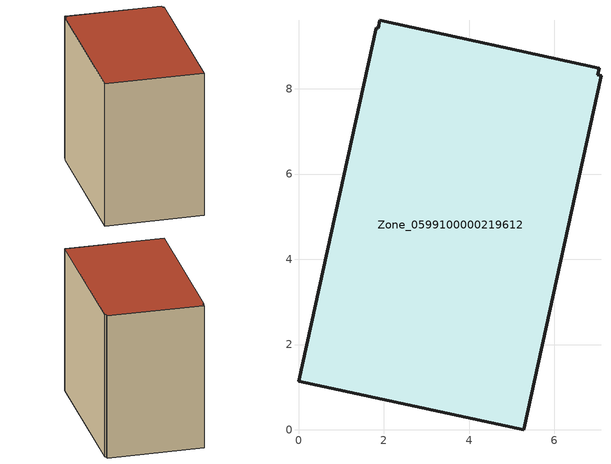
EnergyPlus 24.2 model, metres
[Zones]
Zone_0599100000219612
 floor ground (C_G): 7.1,8.31 5.28,0 0,1.14 1.82,9.43 1.87,9.42 1.91,9.61 7.05,8.49 7.02,8.33 z0
 wall outside (C_F): 5.28,0 7.1,8.31 7.02,8.33 7.05,8.49 1.91,9.61 1.87,9.42 1.82,9.43 0,1.14 5.28,0 z0:8.25
 roof outside (C_R): 7.02,8.33 7.05,8.49 1.91,9.61 1.87,9.42 1.82,9.43 0,1.14 5.28,0 7.1,8.31 z8.25
[BUILDING]
Pand.0599100000219612: North Axis=0; Terrain=City; Loads Convergence Tolerance Value=0.04; Temperature Convergence Tolerance Value=0.4; Solar Distribution=FullExterior; Maximum Number of Warmup Days=25; Minimum Number of Warmup Days=1
[Site:Location]
Rotterdam.The.Hague.AP_ZH_NLD Design_Conditions: Latitude=51.96; Longitude=4.45; Time Zone=1; Elevation=-4.5
[SITE:GROUNDTEMPERATURE:BUILDINGSURFACE]
18, 18, 18, 18, 18, 18, 18, 18, 18, 18, 18, 18
[MATERIAL] Thermal Absorptance=0.9; Solar Absorptance=0.7; Visible Absorptance=0.7
Name | Roughness | Thickness | Conductivity | Density | Specific Heat
G.TI.1975-1991 | MediumSmooth | 0.15 | 0.288461 | 540 | 1210
F.TI.1975-1991 | Rough | 0.3 | 0.230769 | 1920 | 840
R.TI.1975-1991 | MediumRough | 0.2 | 0.153846 | 1500 | 1000
[CONSTRUCTION]
C_G: G.TI.1975-1991
C_F: F.TI.1975-1991
C_R: R.TI.1975-1991
[ZONE]
Zone_0599100000219612: Type=1; Multiplier=1; Ceiling Height=Autocalculate; Volume=Autocalculate; Floor Area=autocalculate; Part of Total Floor Area=Yes
[ZONEINFILTRATION:DESIGNFLOWRATE]
Infil_Zone_0599100000219612: Zone or ZoneList or Space or SpaceList=Zone_0599100000219612; Schedule=AlwaysOn; Design Flow Rate Calculation Method=Flow/Area; Flow Rate per Floor Area=0.003; Constant Term Coefficient=1; Temperature Term Coefficient=0; Velocity Term Coefficient=0; Velocity Squared Term Coefficient=0
[HVACTEMPLATE:ZONE:IDEALLOADSAIRSYSTEM]
Zone_0599100000219612: Maximum Heating Supply Air Temperature=50; Minimum Cooling Supply Air Temperature=13; Maximum Heating Supply Air Humidity Ratio=0.0156; Minimum Cooling Supply Air Humidity Ratio=0.0077; Heating Limit=NoLimit; Cooling Limit=NoLimit; Dehumidification Control Type=ConstantSensibleHeatRatio; Cooling Sensible Heat Ratio=0.7; Dehumidification Setpoint=60; Humidification Control Type=None; Humidification Setpoint=30; Outdoor Air Method=None; Outdoor Air Flow Rate per Person=0.00944; Outdoor Air Flow Rate per Zone Floor Area=0; Outdoor Air Flow Rate per Zone=0; Demand Controlled Ventilation Type=None; Outdoor Air Economizer Type=NoEconomizer; Heat Recovery Type=None; Sensible Heat Recovery Effectiveness=0.7; Latent Heat Recovery Effectiveness=0.65
[ZONECONTROL:THERMOSTAT]
ThermostatControl_Zone_0599100000219612: Zone or ZoneList=Zone_0599100000219612; Control Type Schedule=DualSetpointControlType; Control 1=Thermostat_Zone_0599100000219612; Temperature Difference Between Cutout And Setpoint=0
[THERMOSTATSETPOINT:DUALSETPOINT]
Thermostat_Zone_0599100000219612: Heating Setpoint Temperature Schedule=HeatingSetpoint_Zone_0599100000219612; Cooling Setpoint Temperature Schedule=CoolingSetpoint_Zone_0599100000219612
[SCHEDULE:COMPACT]
HeatingSetpoint_Zone_0599100000219612: Through: 12/31, For: AllDays, Until: 24:00, 21
CoolingSetpoint_Zone_0599100000219612: Through: 12/31, For: AllDays, Until: 24:00, 24
DualSetpointControlType: Through: 12/31, For: AllDays, Until: 24:00, 4
AlwaysOn: Through: 12/31, For: AllDays, Until: 24:00, 1
